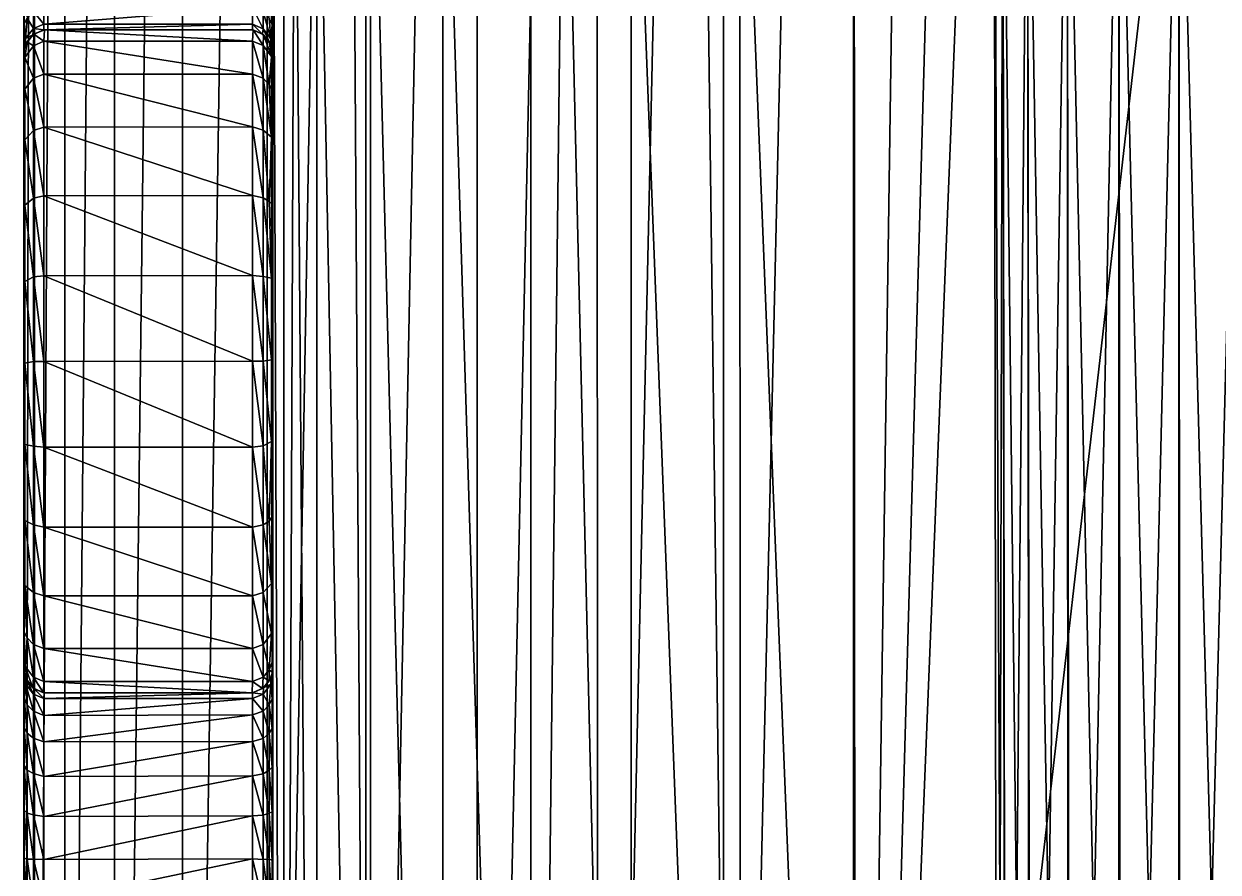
# Model space of a CAD drawing. Extents: x 1024.23 to 1033.17, y -779.2 to -772.4.
# Drawn here: x 1024.23 to 1025.67, y -777.216 to -776.193 of the extents above; entities that cross this region are included whole.
import ezdxf

# ---------------------------------------------------------------- set-up
doc = ezdxf.new("R2010")
doc.units = 0

msp = doc.modelspace()

# ---------------------------------------------------------------- linework, layer by layer
for points in [[(1024.230103, -772.426575, 4.697234), (1024.230225, -779.173706, 4.698712), (1024.242554, -772.424988, 4.855422)], [(1024.230103, -776.97345, 3.745025), (1024.230591, -777.005798, 3.810566), (1024.230103, -772.426575, 4.697234)], [(1024.230103, -772.426575, 4.697234), (1024.230591, -777.005798, 3.810566), (1024.230591, -777.041138, 3.857082)], [(1024.230103, -772.426575, 4.697234), (1024.230591, -777.041138, 3.857082), (1024.230591, -777.087341, 3.892862)], [(1024.230591, -777.087341, 3.892862), (1024.230591, -777.141235, 3.915469), (1024.230103, -772.426575, 4.697234)], [(1024.230103, -772.426575, 4.697234), (1024.230591, -777.141235, 3.915469), (1024.230469, -777.198914, 3.923844)], [(1024.230103, -772.426575, 4.697234), (1024.230469, -777.198914, 3.923844), (1024.230225, -779.173706, 4.698712)], [(1024.230103, -772.426575, 4.697234), (1024.230469, -776.056946, 3.916535), (1024.230103, -776.97345, 3.745025)], [(1024.242554, -772.424988, 4.855422), (1024.230225, -779.173706, 4.698712), (1024.24292, -779.175903, 4.856593)], [(1024.242554, -772.424988, 4.855422), (1024.24292, -779.175903, 4.856593), (1024.279175, -772.424438, 5.007745)], [(1024.279175, -772.424438, 5.007745), (1024.24292, -779.175903, 4.856593), (1024.279663, -779.176147, 5.009064)], [(1024.279175, -772.424438, 5.007745), (1024.279663, -779.176147, 5.009064), (1024.339111, -772.4245, 5.152732)], [(1024.339111, -772.4245, 5.152732), (1024.279663, -779.176147, 5.009064), (1024.3396, -779.175354, 5.15386)], [(1024.339111, -772.4245, 5.152732), (1024.3396, -779.175354, 5.15386), (1024.421021, -772.424988, 5.286726)], [(1024.421021, -772.424988, 5.286726), (1024.3396, -779.175354, 5.15386), (1024.421753, -779.175659, 5.287683)], [(1024.421021, -772.424988, 5.286726), (1024.421753, -779.175659, 5.287683), (1024.522827, -772.424133, 5.405822)], [(1024.522827, -772.424133, 5.405822), (1024.421753, -779.175659, 5.287683), (1024.523682, -779.176147, 5.406785)], [(1024.522827, -772.424133, 5.405822), (1024.523682, -779.176147, 5.406785), (1024.641846, -772.424683, 5.507812)], [(1024.641846, -772.424683, 5.507812), (1024.523682, -779.176147, 5.406785), (1024.642822, -779.175354, 5.508614)], [(1024.641846, -772.424683, 5.507812), (1024.642822, -779.175354, 5.508614), (1024.775635, -772.424988, 5.590033)], [(1024.775635, -772.424988, 5.590033), (1024.642822, -779.175354, 5.508614), (1024.776855, -779.175842, 5.590468)], [(1024.775635, -772.424988, 5.590033), (1024.776855, -779.175842, 5.590468), (1024.920532, -772.424133, 5.64992)], [(1024.920532, -772.424133, 5.64992), (1024.776855, -779.175842, 5.590468), (1024.921875, -779.175903, 5.650414)], [(1024.920532, -772.424133, 5.64992), (1024.921875, -779.175903, 5.650414), (1025.072876, -772.424683, 5.686723)], [(1025.072876, -772.424683, 5.686723), (1024.921875, -779.175903, 5.650414), (1025.074097, -779.175354, 5.687001)], [(1025.072876, -772.424683, 5.686723), (1025.074097, -779.175354, 5.687001), (1025.22937, -772.424072, 5.699047)], [(1025.22937, -772.424072, 5.699047), (1025.074097, -779.175354, 5.687001), (1025.232544, -779.174194, 5.699508)], [(1025.232544, -779.174194, 5.699508), (1025.330811, -772.432739, 5.698344), (1025.22937, -772.424072, 5.699047)], [(1025.421509, -772.473877, 5.698992), (1025.330811, -772.432739, 5.698344), (1025.232544, -779.174194, 5.699508)], [(1025.232544, -779.174194, 5.699508), (1025.500366, -772.534119, 5.699003), (1025.421509, -772.473877, 5.698992)], [(1025.232544, -779.174194, 5.699508), (1025.942261, -772.969421, 5.699256), (1025.500366, -772.534119, 5.699003)], [(1027.080566, -773.714661, 5.699546), (1025.942261, -772.969421, 5.699256), (1025.232544, -779.174194, 5.699508)], [(1025.232544, -779.174194, 5.699508), (1027.13623, -773.791382, 5.699544), (1027.080566, -773.714661, 5.699546)], [(1025.232544, -779.174194, 5.699508), (1027.212524, -773.820862, 5.699055), (1027.13623, -773.791382, 5.699544)], [(1032.170044, -779.170166, 5.699554), (1030.193237, -773.819092, 5.699111), (1025.232544, -779.174194, 5.699508)], [(1025.232544, -779.174194, 5.699508), (1030.193237, -773.819092, 5.699111), (1027.212524, -773.820862, 5.699055)], [(1024.529419, -777.14325, 3.916003), (1024.529419, -777.089172, 3.893895), (1024.530029, -775.750183, 4.699555)], [(1024.529419, -777.089172, 3.893895), (1024.529419, -777.042664, 3.85854), (1024.530029, -775.750183, 4.699555)], [(1024.530029, -775.750183, 4.699555), (1024.529419, -777.042664, 3.85854), (1024.529419, -777.006836, 3.812354)], [(1024.530029, -775.750183, 4.699555), (1024.529419, -777.006836, 3.812354), (1024.530029, -776.975342, 3.749626)], [(1024.530029, -775.750183, 4.699555), (1024.529541, -777.25946, 3.91587), (1024.529419, -777.201233, 3.923361)], [(1024.530029, -775.750183, 4.699555), (1024.529419, -777.201233, 3.923361), (1024.529419, -777.14325, 3.916003)], [(1024.529907, -779.174744, 4.701513), (1024.529541, -777.25946, 3.91587), (1024.530029, -775.750183, 4.699555)], [(1024.530029, -776.975342, 3.749626), (1024.529541, -776.059448, 3.91587), (1024.530029, -775.750183, 4.699555)], [(1024.529907, -779.174744, 4.701513), (1024.530029, -775.750183, 4.699555), (1024.543213, -779.175293, 4.836591)], [(1024.543213, -779.175293, 4.836591), (1024.530029, -775.750183, 4.699555), (1024.543457, -775.750183, 4.836118)], [(1024.543213, -779.175293, 4.836591), (1024.543457, -775.750183, 4.836118), (1024.556763, -775.750183, 4.879859)], [(1024.543213, -779.175293, 4.836591), (1024.556763, -775.750183, 4.879859), (1024.583008, -779.176147, 4.96813)], [(1024.583008, -779.176147, 4.96813), (1024.556763, -775.750183, 4.879859), (1024.583374, -775.750183, 4.967433)], [(1024.583008, -779.176147, 4.96813), (1024.583374, -775.750183, 4.967433), (1024.647949, -779.175659, 5.089164)], [(1024.647949, -779.175659, 5.089164), (1024.583374, -775.750183, 4.967433), (1024.626465, -775.750183, 5.048143)], [(1024.647949, -779.175659, 5.089164), (1024.626465, -775.750183, 5.048143), (1024.647949, -775.750183, 5.088454)], [(1024.647949, -779.175659, 5.089164), (1024.647949, -775.750183, 5.088454), (1024.735107, -779.175903, 5.195254)], [(1024.735107, -779.175903, 5.195254), (1024.647949, -775.750183, 5.088454), (1024.735107, -775.750183, 5.19453)], [(1024.735107, -779.175903, 5.195254), (1024.735107, -775.750183, 5.19453), (1024.841309, -779.175354, 5.282087)], [(1024.841309, -779.175354, 5.282087), (1024.735107, -775.750183, 5.19453), (1024.841064, -775.750183, 5.281583)], [(1024.841309, -779.175354, 5.282087), (1024.841064, -775.750183, 5.281583), (1024.88147, -775.750183, 5.303131)], [(1024.841309, -779.175354, 5.282087), (1024.88147, -775.750183, 5.303131), (1024.962402, -779.176147, 5.346945)], [(1024.962402, -779.176147, 5.346945), (1024.88147, -775.750183, 5.303131), (1024.962158, -775.750183, 5.34627)], [(1024.962402, -779.176147, 5.346945), (1024.962158, -775.750183, 5.34627), (1025.093872, -779.175659, 5.386621)], [(1025.093872, -779.175659, 5.386621), (1024.962158, -775.750183, 5.34627), (1025.049683, -775.750183, 5.372836)], [(1025.093872, -779.175659, 5.386621), (1025.049683, -775.750183, 5.372836), (1025.093384, -775.750183, 5.386104)], [(1025.093872, -779.175659, 5.386621), (1025.093384, -775.750183, 5.386104), (1025.230103, -779.17572, 5.399903)], [(1025.230103, -779.17572, 5.399903), (1025.093384, -775.750183, 5.386104), (1025.230103, -775.750183, 5.399554)], [(1032.170044, -779.176392, 5.40015), (1025.230103, -779.17572, 5.399903), (1032.170044, -775.750183, 5.399554)], [(1032.170044, -775.750183, 5.399554), (1025.230103, -779.17572, 5.399903), (1025.230103, -775.750183, 5.399554)], [(1025.413452, -778.698547, 4.174944), (1025.410278, -775.800171, 4.177203), (1025.400024, -775.800171, 4.099556)], [(1025.413452, -778.698547, 4.174944), (1025.400024, -775.800171, 4.099556), (1025.403687, -778.698547, 4.098204)], [(1025.403687, -778.698547, 4.098204), (1025.400024, -775.800171, 4.099556), (1025.410278, -775.800171, 4.021911)], [(1025.403687, -778.698547, 4.098204), (1025.410278, -775.800171, 4.021911), (1025.414185, -778.698547, 4.021556)], [(1025.442627, -778.698547, 4.246548), (1025.440186, -775.800171, 4.249556), (1025.410278, -775.800171, 4.177203)], [(1025.442627, -778.698547, 4.246548), (1025.410278, -775.800171, 4.177203), (1025.413452, -778.698547, 4.174944)], [(1025.414185, -778.698547, 4.021556), (1025.410278, -775.800171, 4.021911), (1025.440186, -775.800171, 3.949557)], [(1025.414185, -778.698547, 4.021556), (1025.440186, -775.800171, 3.949557), (1025.444092, -778.698547, 3.950223)], [(1025.489502, -778.698547, 4.308132), (1025.487915, -775.800171, 4.311688), (1025.440186, -775.800171, 4.249556)], [(1025.489502, -778.698547, 4.308132), (1025.440186, -775.800171, 4.249556), (1025.442627, -778.698547, 4.246548)], [(1025.444092, -778.698547, 3.950223), (1025.440186, -775.800171, 3.949557), (1025.487915, -775.800171, 3.887425)], [(1025.444092, -778.698547, 3.950223), (1025.487915, -775.800171, 3.887425), (1025.491455, -778.698547, 3.889067)], [(1025.550659, -778.698547, 4.355504), (1025.550049, -775.800171, 4.359364), (1025.487915, -775.800171, 4.311688)], [(1025.550659, -778.698547, 4.355504), (1025.487915, -775.800171, 4.311688), (1025.489502, -778.698547, 4.308132)], [(1025.491455, -778.698547, 3.889067), (1025.487915, -775.800171, 3.887425), (1025.550049, -775.800171, 3.839749)], [(1025.491455, -778.698547, 3.889067), (1025.550049, -775.800171, 3.839749), (1025.552979, -778.698547, 3.842257)], [(1025.62207, -778.698547, 4.385433), (1025.622437, -775.800171, 4.389334), (1025.550049, -775.800171, 4.359364)], [(1025.62207, -778.698547, 4.385433), (1025.550049, -775.800171, 4.359364), (1025.550659, -778.698547, 4.355504)], [(1025.552979, -778.698547, 3.842257), (1025.550049, -775.800171, 3.839749), (1025.622437, -775.800171, 3.809779)], [(1025.552979, -778.698547, 3.842257), (1025.622437, -775.800171, 3.809779), (1025.624634, -778.698547, 3.81298)], [(1025.700073, -778.650146, 4.399556), (1025.622437, -775.800171, 4.389334), (1025.62207, -778.698547, 4.385433)], [(1025.700073, -778.650146, 4.399556), (1025.700073, -775.800171, 4.399556), (1025.622437, -775.800171, 4.389334)], [(1025.624634, -778.698547, 3.81298), (1025.622437, -775.800171, 3.809779), (1025.700073, -775.800171, 3.799557)], [(1025.624634, -778.698547, 3.81298), (1025.700073, -775.800171, 3.799557), (1025.700073, -778.650146, 3.799557)], [(1024.230103, -776.97345, 3.745025), (1024.230469, -776.056946, 3.916535), (1024.230591, -776.111145, 3.893895)], [(1024.530029, -776.975342, 3.749626), (1024.529419, -776.112976, 3.892862), (1024.529541, -776.059448, 3.91587)], [(1024.230103, -776.97345, 3.745025), (1024.230591, -776.111145, 3.893895), (1024.230591, -776.157654, 3.85854)], [(1024.529419, -776.15918, 3.857082), (1024.529419, -776.112976, 3.892862), (1024.530029, -776.975342, 3.749626)], [(1024.230591, -776.157654, 3.85854), (1024.230591, -776.193481, 3.812354), (1024.230103, -776.97345, 3.745025)], [(1024.230591, -776.193481, 3.812354), (1024.230591, -776.157654, 3.85854), (1024.234009, -776.186401, 3.807057)], [(1024.529419, -776.15918, 3.857082), (1024.529419, -776.194519, 3.810566), (1024.526001, -776.152222, 3.851585)], [(1024.526001, -776.152222, 3.851585), (1024.529419, -776.194519, 3.810566), (1024.526001, -776.186401, 3.807057)], [(1024.529419, -776.194519, 3.810566), (1024.529419, -776.15918, 3.857082), (1024.530029, -776.975342, 3.749626)], [(1024.254272, -776.193909, 3.751015), (1024.241577, -776.178528, 3.802722), (1024.254272, -776.174011, 3.799402)], [(1024.254272, -776.174011, 3.799402), (1024.505859, -776.173523, 3.800154), (1024.254272, -776.193909, 3.751015)], [(1024.254272, -776.193909, 3.751015), (1024.505859, -776.173523, 3.800154), (1024.505737, -776.193665, 3.751856)], [(1024.505859, -776.173523, 3.800154), (1024.518433, -776.199219, 3.752708), (1024.505737, -776.193665, 3.751856)], [(1024.518433, -776.178711, 3.802413), (1024.518433, -776.199219, 3.752708), (1024.505859, -776.173523, 3.800154)], [(1024.232056, -776.210938, 3.757059), (1024.230591, -776.193481, 3.812354), (1024.234009, -776.186401, 3.807057)], [(1024.232056, -776.210938, 3.757059), (1024.234009, -776.186401, 3.807057), (1024.241577, -776.199097, 3.75305)], [(1024.241577, -776.199097, 3.75305), (1024.234009, -776.186401, 3.807057), (1024.241577, -776.178528, 3.802722)], [(1024.241577, -776.199097, 3.75305), (1024.241577, -776.178528, 3.802722), (1024.254272, -776.193909, 3.751015)], [(1024.526001, -776.186401, 3.807057), (1024.527954, -776.211426, 3.755152), (1024.518433, -776.178711, 3.802413)], [(1024.518433, -776.178711, 3.802413), (1024.527954, -776.211426, 3.755152), (1024.518433, -776.199219, 3.752708)], [(1024.529419, -776.194519, 3.810566), (1024.527954, -776.211426, 3.755152), (1024.526001, -776.186401, 3.807057)], [(1024.230103, -776.97345, 3.745025), (1024.230591, -776.193481, 3.812354), (1024.230103, -776.225891, 3.745843)], [(1024.230103, -776.225891, 3.745843), (1024.230591, -776.193481, 3.812354), (1024.232056, -776.210938, 3.757059)], [(1024.241089, -776.206604, 3.699559), (1024.232056, -776.210938, 3.757059), (1024.241577, -776.199097, 3.75305)], [(1024.241089, -776.206604, 3.699559), (1024.241577, -776.199097, 3.75305), (1024.25415, -776.200623, 3.69898)], [(1024.242188, -776.20575, 1.939562), (1024.241089, -776.206604, 3.699559), (1024.25415, -776.200623, 3.69898)], [(1024.25415, -776.200623, 3.69898), (1024.241577, -776.199097, 3.75305), (1024.254272, -776.193909, 3.751015)], [(1024.242188, -776.20575, 1.939562), (1024.25415, -776.200623, 3.69898), (1024.254761, -776.2005, 1.93956)], [(1024.254761, -776.2005, 1.93956), (1024.254272, -776.214294, 1.83599), (1024.242188, -776.20575, 1.939562)], [(1024.254272, -776.193909, 3.751015), (1024.505737, -776.193665, 3.751856), (1024.25415, -776.200623, 3.69898)], [(1024.25415, -776.200623, 3.69898), (1024.505737, -776.193665, 3.751856), (1024.505737, -776.200562, 3.700145)], [(1024.25415, -776.200623, 3.69898), (1024.505737, -776.200562, 3.700145), (1024.254761, -776.2005, 1.93956)], [(1024.505859, -776.214172, 1.836304), (1024.254272, -776.214294, 1.83599), (1024.254761, -776.2005, 1.93956)], [(1024.254761, -776.2005, 1.93956), (1024.505737, -776.200562, 3.700145), (1024.506348, -776.200684, 1.93956)], [(1024.505859, -776.214172, 1.836304), (1024.254761, -776.2005, 1.93956), (1024.506348, -776.200684, 1.93956)], [(1024.518433, -776.199219, 3.752708), (1024.517822, -776.20575, 3.699558), (1024.505737, -776.193665, 3.751856)], [(1024.505737, -776.193665, 3.751856), (1024.517822, -776.20575, 3.699558), (1024.505737, -776.200562, 3.700145)], [(1024.506348, -776.200684, 1.93956), (1024.505737, -776.200562, 3.700145), (1024.517822, -776.20575, 3.699558)], [(1024.505859, -776.214172, 1.836304), (1024.506348, -776.200684, 1.93956), (1024.518433, -776.219543, 1.837764)], [(1024.506348, -776.200684, 1.93956), (1024.517822, -776.20575, 3.699558), (1024.518921, -776.206604, 1.939561)], [(1024.518433, -776.219543, 1.837764), (1024.506348, -776.200684, 1.93956), (1024.518921, -776.206604, 1.939561)], [(1024.518433, -776.199219, 3.752708), (1024.527588, -776.217957, 3.699566), (1024.517822, -776.20575, 3.699558)], [(1024.527954, -776.211426, 3.755152), (1024.527588, -776.217957, 3.699566), (1024.518433, -776.199219, 3.752708)], [(1024.529419, -776.194519, 3.810566), (1024.530029, -776.227417, 3.741761), (1024.527954, -776.211426, 3.755152)], [(1024.530029, -776.975342, 3.749626), (1024.530029, -776.227417, 3.741761), (1024.529419, -776.194519, 3.810566)], [(1024.231812, -776.219238, 3.699571), (1024.230103, -776.225891, 3.745843), (1024.232056, -776.210938, 3.757059)], [(1024.230591, -776.223877, 1.939565), (1024.231812, -776.219238, 3.699571), (1024.234009, -776.215149, 1.93956)], [(1024.234009, -776.215149, 1.93956), (1024.231201, -776.233765, 1.839331), (1024.230591, -776.223877, 1.939565)], [(1024.234009, -776.215149, 1.93956), (1024.241577, -776.219666, 1.83742), (1024.231201, -776.233765, 1.839331)], [(1024.231812, -776.219238, 3.699571), (1024.232056, -776.210938, 3.757059), (1024.241089, -776.206604, 3.699559)], [(1024.234009, -776.215149, 1.93956), (1024.231812, -776.219238, 3.699571), (1024.241089, -776.206604, 3.699559)], [(1024.234009, -776.215149, 1.93956), (1024.241089, -776.206604, 3.699559), (1024.242188, -776.20575, 1.939562)], [(1024.242188, -776.20575, 1.939562), (1024.241577, -776.219666, 1.83742), (1024.234009, -776.215149, 1.93956)], [(1024.242188, -776.20575, 1.939562), (1024.254272, -776.214294, 1.83599), (1024.241577, -776.219666, 1.83742)], [(1024.254272, -776.214294, 1.83599), (1024.254272, -776.254211, 1.73964), (1024.241577, -776.219666, 1.83742)], [(1024.505859, -776.254028, 1.739922), (1024.254272, -776.214294, 1.83599), (1024.505859, -776.214172, 1.836304)], [(1024.505859, -776.254028, 1.739922), (1024.254272, -776.254211, 1.73964), (1024.254272, -776.214294, 1.83599)], [(1024.505859, -776.254028, 1.739922), (1024.505859, -776.214172, 1.836304), (1024.518433, -776.25885, 1.742727)], [(1024.518433, -776.25885, 1.742727), (1024.505859, -776.214172, 1.836304), (1024.518433, -776.219543, 1.837764)], [(1024.518921, -776.206604, 1.939561), (1024.517822, -776.20575, 3.699558), (1024.527588, -776.217957, 3.699566)], [(1024.518433, -776.219543, 1.837764), (1024.518921, -776.206604, 1.939561), (1024.528809, -776.232727, 1.843152)], [(1024.518921, -776.206604, 1.939561), (1024.527588, -776.217957, 3.699566), (1024.526001, -776.215149, 1.93956)], [(1024.528809, -776.232727, 1.843152), (1024.518921, -776.206604, 1.939561), (1024.526001, -776.215149, 1.93956)], [(1024.526001, -776.215149, 1.93956), (1024.527588, -776.217957, 3.699566), (1024.529541, -776.224548, 1.939569)], [(1024.528809, -776.232727, 1.843152), (1024.526001, -776.215149, 1.93956), (1024.529541, -776.224548, 1.939569)], [(1024.527954, -776.211426, 3.755152), (1024.530029, -776.227417, 3.741761), (1024.527588, -776.217957, 3.699566)], [(1024.529541, -776.224548, 1.939569), (1024.527588, -776.217957, 3.699566), (1024.530029, -776.227417, 3.741761)], [(1024.230591, -776.223877, 1.939565), (1024.230103, -776.225891, 3.745843), (1024.231812, -776.219238, 3.699571)], [(1024.230103, -776.973999, 1.939579), (1024.230103, -776.225891, 3.745843), (1024.230591, -776.223877, 1.939565)], [(1024.230103, -776.973999, 1.939579), (1024.230591, -776.223877, 1.939565), (1024.231201, -776.233765, 1.839331)], [(1024.230103, -776.97345, 3.745025), (1024.230103, -776.225891, 3.745843), (1024.230103, -776.973999, 1.939579)], [(1024.241577, -776.219666, 1.83742), (1024.241577, -776.259033, 1.742417), (1024.231201, -776.233765, 1.839331)], [(1024.241577, -776.219666, 1.83742), (1024.254272, -776.254211, 1.73964), (1024.241577, -776.259033, 1.742417)], [(1024.518433, -776.25885, 1.742727), (1024.518433, -776.219543, 1.837764), (1024.526001, -776.266724, 1.747061)], [(1024.526001, -776.266724, 1.747061), (1024.518433, -776.219543, 1.837764), (1024.528809, -776.232727, 1.843152)], [(1024.526001, -776.266724, 1.747061), (1024.528809, -776.232727, 1.843152), (1024.529419, -776.273865, 1.752357)], [(1024.529785, -776.97522, 1.939571), (1024.528809, -776.232727, 1.843152), (1024.529541, -776.224548, 1.939569)], [(1024.529419, -776.273865, 1.752357), (1024.528809, -776.232727, 1.843152), (1024.529785, -776.97522, 1.939571)], [(1024.529785, -776.97522, 1.939571), (1024.529541, -776.224548, 1.939569), (1024.530029, -776.975342, 3.749626)], [(1024.530029, -776.975342, 3.749626), (1024.529541, -776.224548, 1.939569), (1024.530029, -776.227417, 3.741761)], [(1024.231201, -776.233765, 1.839331), (1024.231201, -776.272156, 1.74791), (1024.230103, -776.973999, 1.939579)], [(1024.231201, -776.233765, 1.839331), (1024.241577, -776.259033, 1.742417), (1024.231201, -776.272156, 1.74791)], [(1024.241577, -776.259033, 1.742417), (1024.241577, -776.321716, 1.66085), (1024.231201, -776.272156, 1.74791)], [(1024.254272, -776.254211, 1.73964), (1024.254272, -776.317749, 1.656915), (1024.241577, -776.259033, 1.742417)], [(1024.241577, -776.259033, 1.742417), (1024.254272, -776.317749, 1.656915), (1024.241577, -776.321716, 1.66085)], [(1024.505859, -776.317566, 1.657144), (1024.254272, -776.254211, 1.73964), (1024.505859, -776.254028, 1.739922)], [(1024.505859, -776.317566, 1.657144), (1024.254272, -776.317749, 1.656915), (1024.254272, -776.254211, 1.73964)], [(1024.505859, -776.317566, 1.657144), (1024.505859, -776.254028, 1.739922), (1024.518433, -776.321472, 1.661101)], [(1024.518433, -776.321472, 1.661101), (1024.505859, -776.254028, 1.739922), (1024.518433, -776.25885, 1.742727)], [(1024.518433, -776.321472, 1.661101), (1024.518433, -776.25885, 1.742727), (1024.528809, -776.330139, 1.672345)], [(1024.528809, -776.330139, 1.672345), (1024.518433, -776.25885, 1.742727), (1024.526001, -776.266724, 1.747061)], [(1024.230103, -776.973999, 1.939579), (1024.231201, -776.272156, 1.74791), (1024.231201, -776.333008, 1.669549)], [(1024.231201, -776.272156, 1.74791), (1024.241577, -776.321716, 1.66085), (1024.231201, -776.333008, 1.669549)], [(1024.528809, -776.330139, 1.672345), (1024.526001, -776.266724, 1.747061), (1024.529419, -776.273865, 1.752357)], [(1024.529785, -776.97522, 1.939571), (1024.528809, -776.330139, 1.672345), (1024.529419, -776.273865, 1.752357)], [(1024.254272, -776.317749, 1.656915), (1024.254272, -776.400513, 1.593451), (1024.241577, -776.321716, 1.66085)], [(1024.505859, -776.400269, 1.593614), (1024.254272, -776.317749, 1.656915), (1024.505859, -776.317566, 1.657144)], [(1024.505859, -776.400269, 1.593614), (1024.254272, -776.400513, 1.593451), (1024.254272, -776.317749, 1.656915)], [(1024.505859, -776.400269, 1.593614), (1024.505859, -776.317566, 1.657144), (1024.518433, -776.403076, 1.598456)], [(1024.518433, -776.403076, 1.598456), (1024.505859, -776.317566, 1.657144), (1024.518433, -776.321472, 1.661101)], [(1024.230103, -776.973999, 1.939579), (1024.231201, -776.333008, 1.669549), (1024.231201, -776.411926, 1.609589)], [(1024.241577, -776.321716, 1.66085), (1024.241577, -776.403381, 1.598277), (1024.231201, -776.333008, 1.669549)], [(1024.231201, -776.333008, 1.669549), (1024.241577, -776.403381, 1.598277), (1024.231201, -776.411926, 1.609589)], [(1024.241577, -776.321716, 1.66085), (1024.254272, -776.400513, 1.593451), (1024.241577, -776.403381, 1.598277)], [(1024.518433, -776.403076, 1.598456), (1024.518433, -776.321472, 1.661101), (1024.526001, -776.407654, 1.606141)], [(1024.526001, -776.407654, 1.606141), (1024.518433, -776.321472, 1.661101), (1024.528809, -776.330139, 1.672345)], [(1024.526001, -776.407654, 1.606141), (1024.528809, -776.330139, 1.672345), (1024.529541, -776.411194, 1.614826)], [(1024.529785, -776.97522, 1.939571), (1024.529541, -776.411194, 1.614826), (1024.528809, -776.330139, 1.672345)], [(1024.241577, -776.403381, 1.598277), (1024.241577, -776.498352, 1.55896), (1024.231201, -776.411926, 1.609589)], [(1024.254272, -776.400513, 1.593451), (1024.254272, -776.496948, 1.553575), (1024.241577, -776.403381, 1.598277)], [(1024.241577, -776.403381, 1.598277), (1024.254272, -776.496948, 1.553575), (1024.241577, -776.498352, 1.55896)], [(1024.505859, -776.496582, 1.553659), (1024.254272, -776.400513, 1.593451), (1024.505859, -776.400269, 1.593614)], [(1024.505859, -776.496582, 1.553659), (1024.254272, -776.496948, 1.553575), (1024.254272, -776.400513, 1.593451)], [(1024.505859, -776.496582, 1.553659), (1024.505859, -776.400269, 1.593614), (1024.518433, -776.498047, 1.559053)], [(1024.518433, -776.498047, 1.559053), (1024.505859, -776.400269, 1.593614), (1024.518433, -776.403076, 1.598456)], [(1024.518433, -776.498047, 1.559053), (1024.518433, -776.403076, 1.598456), (1024.528809, -776.499939, 1.573139)], [(1024.528809, -776.499939, 1.573139), (1024.518433, -776.403076, 1.598456), (1024.526001, -776.407654, 1.606141)], [(1024.231201, -776.411926, 1.609589), (1024.231201, -776.503784, 1.572116), (1024.230103, -776.973999, 1.939579)], [(1024.231201, -776.411926, 1.609589), (1024.241577, -776.498352, 1.55896), (1024.231201, -776.503784, 1.572116)], [(1024.528809, -776.499939, 1.573139), (1024.526001, -776.407654, 1.606141), (1024.529541, -776.411194, 1.614826)], [(1024.529785, -776.961853, 1.841021), (1024.528809, -776.499939, 1.573139), (1024.529541, -776.411194, 1.614826)], [(1024.529785, -776.961853, 1.841021), (1024.529541, -776.411194, 1.614826), (1024.529785, -776.97522, 1.939571)], [(1024.231201, -776.503784, 1.572116), (1024.231201, -776.602173, 1.559683), (1024.230103, -776.973999, 1.939579)], [(1024.241577, -776.498352, 1.55896), (1024.241577, -776.600403, 1.545581), (1024.231201, -776.503784, 1.572116)], [(1024.231201, -776.503784, 1.572116), (1024.241577, -776.600403, 1.545581), (1024.231201, -776.602173, 1.559683)], [(1024.254272, -776.496948, 1.553575), (1024.254272, -776.600342, 1.540002), (1024.241577, -776.498352, 1.55896)], [(1024.241577, -776.498352, 1.55896), (1024.254272, -776.600342, 1.540002), (1024.241577, -776.600403, 1.545581)], [(1024.505859, -776.599976, 1.540002), (1024.254272, -776.496948, 1.553575), (1024.505859, -776.496582, 1.553659)], [(1024.505859, -776.599976, 1.540002), (1024.254272, -776.600342, 1.540002), (1024.254272, -776.496948, 1.553575)], [(1024.505859, -776.599976, 1.540002), (1024.505859, -776.496582, 1.553659), (1024.518433, -776.599976, 1.545581)], [(1024.518433, -776.599976, 1.545581), (1024.505859, -776.496582, 1.553659), (1024.518433, -776.498047, 1.559053)], [(1024.518433, -776.599976, 1.545581), (1024.518433, -776.498047, 1.559053), (1024.528809, -776.598206, 1.559683)], [(1024.528809, -776.598206, 1.559683), (1024.518433, -776.498047, 1.559053), (1024.528809, -776.499939, 1.573139)], [(1024.528809, -776.598206, 1.559683), (1024.528809, -776.499939, 1.573139), (1024.529785, -776.961853, 1.841021)], [(1024.230103, -776.973999, 1.939579), (1024.231201, -776.602173, 1.559683), (1024.231201, -776.700378, 1.573139)], [(1024.241577, -776.600403, 1.545581), (1024.241577, -776.702332, 1.559053), (1024.231201, -776.602173, 1.559683)], [(1024.231201, -776.602173, 1.559683), (1024.241577, -776.702332, 1.559053), (1024.231201, -776.700378, 1.573139)], [(1024.254272, -776.600342, 1.540002), (1024.254272, -776.703735, 1.553659), (1024.241577, -776.600403, 1.545581)], [(1024.241577, -776.600403, 1.545581), (1024.254272, -776.703735, 1.553659), (1024.241577, -776.702332, 1.559053)], [(1024.254272, -776.600342, 1.540002), (1024.505859, -776.599976, 1.540002), (1024.505859, -776.70343, 1.553575)], [(1024.254272, -776.600342, 1.540002), (1024.505859, -776.70343, 1.553575), (1024.254272, -776.703735, 1.553659)], [(1024.505859, -776.70343, 1.553575), (1024.505859, -776.599976, 1.540002), (1024.518433, -776.701965, 1.55896)], [(1024.518433, -776.701965, 1.55896), (1024.505859, -776.599976, 1.540002), (1024.518433, -776.599976, 1.545581)], [(1024.528809, -776.696533, 1.572116), (1024.518433, -776.599976, 1.545581), (1024.528809, -776.598206, 1.559683)], [(1024.518433, -776.701965, 1.55896), (1024.518433, -776.599976, 1.545581), (1024.528809, -776.696533, 1.572116)], [(1024.529785, -776.961853, 1.841021), (1024.528809, -776.696533, 1.572116), (1024.528809, -776.598206, 1.559683)], [(1024.230103, -776.973999, 1.939579), (1024.231201, -776.700378, 1.573139), (1024.231201, -776.791809, 1.611565)], [(1024.241577, -776.702332, 1.559053), (1024.241577, -776.797302, 1.598456), (1024.231201, -776.700378, 1.573139)], [(1024.231201, -776.700378, 1.573139), (1024.241577, -776.797302, 1.598456), (1024.231201, -776.791809, 1.611565)], [(1024.254272, -776.703735, 1.553659), (1024.254272, -776.80011, 1.593614), (1024.241577, -776.702332, 1.559053)], [(1024.241577, -776.702332, 1.559053), (1024.254272, -776.80011, 1.593614), (1024.241577, -776.797302, 1.598456)], [(1024.254272, -776.703735, 1.553659), (1024.505859, -776.70343, 1.553575), (1024.505859, -776.799805, 1.593451)], [(1024.254272, -776.703735, 1.553659), (1024.505859, -776.799805, 1.593451), (1024.254272, -776.80011, 1.593614)], [(1024.518433, -776.796997, 1.598277), (1024.505859, -776.70343, 1.553575), (1024.518433, -776.701965, 1.55896)], [(1024.505859, -776.799805, 1.593451), (1024.505859, -776.70343, 1.553575), (1024.518433, -776.796997, 1.598277)], [(1024.526001, -776.792664, 1.606141), (1024.518433, -776.701965, 1.55896), (1024.528809, -776.696533, 1.572116)], [(1024.518433, -776.796997, 1.598277), (1024.518433, -776.701965, 1.55896), (1024.526001, -776.792664, 1.606141)], [(1024.526001, -776.792664, 1.606141), (1024.528809, -776.696533, 1.572116), (1024.529541, -776.786926, 1.613542)], [(1024.529785, -776.961853, 1.841021), (1024.529541, -776.786926, 1.613542), (1024.528809, -776.696533, 1.572116)], [(1024.231201, -776.791809, 1.611565), (1024.231201, -776.870178, 1.672345), (1024.230103, -776.973999, 1.939579)], [(1024.241577, -776.797302, 1.598456), (1024.241577, -776.878845, 1.661101), (1024.231201, -776.791809, 1.611565)], [(1024.231201, -776.791809, 1.611565), (1024.241577, -776.878845, 1.661101), (1024.231201, -776.870178, 1.672345)], [(1024.528564, -776.868042, 1.669346), (1024.518433, -776.796997, 1.598277), (1024.526001, -776.792664, 1.606141)], [(1024.528564, -776.868042, 1.669346), (1024.526001, -776.792664, 1.606141), (1024.529541, -776.786926, 1.613542)], [(1024.528809, -776.928162, 1.74791), (1024.528564, -776.868042, 1.669346), (1024.529541, -776.786926, 1.613542)], [(1024.528809, -776.928162, 1.74791), (1024.529541, -776.786926, 1.613542), (1024.529785, -776.961853, 1.841021)], [(1024.254272, -776.80011, 1.593614), (1024.254272, -776.882812, 1.657144), (1024.241577, -776.797302, 1.598456)], [(1024.241577, -776.797302, 1.598456), (1024.254272, -776.882812, 1.657144), (1024.241577, -776.878845, 1.661101)], [(1024.254272, -776.80011, 1.593614), (1024.505859, -776.799805, 1.593451), (1024.505859, -776.882568, 1.656915)], [(1024.254272, -776.80011, 1.593614), (1024.505859, -776.882568, 1.656915), (1024.254272, -776.882812, 1.657144)], [(1024.518433, -776.878601, 1.66085), (1024.505859, -776.799805, 1.593451), (1024.518433, -776.796997, 1.598277)], [(1024.505859, -776.882568, 1.656915), (1024.505859, -776.799805, 1.593451), (1024.518433, -776.878601, 1.66085)], [(1024.518433, -776.878601, 1.66085), (1024.518433, -776.796997, 1.598277), (1024.528564, -776.868042, 1.669346)], [(1024.230103, -776.973999, 1.939579), (1024.231201, -776.870178, 1.672345), (1024.230591, -776.926514, 1.752357)], [(1024.231201, -776.870178, 1.672345), (1024.234009, -776.933533, 1.747061), (1024.230591, -776.926514, 1.752357)], [(1024.241577, -776.878845, 1.661101), (1024.241577, -776.941467, 1.742727), (1024.231201, -776.870178, 1.672345)], [(1024.231201, -776.870178, 1.672345), (1024.241577, -776.941467, 1.742727), (1024.234009, -776.933533, 1.747061)], [(1024.254272, -776.882812, 1.657144), (1024.254272, -776.946289, 1.739922), (1024.241577, -776.878845, 1.661101)], [(1024.241577, -776.878845, 1.661101), (1024.254272, -776.946289, 1.739922), (1024.241577, -776.941467, 1.742727)], [(1024.518433, -776.941223, 1.742417), (1024.505859, -776.882568, 1.656915), (1024.518433, -776.878601, 1.66085)], [(1024.528809, -776.928162, 1.74791), (1024.518433, -776.878601, 1.66085), (1024.528564, -776.868042, 1.669346)], [(1024.518433, -776.941223, 1.742417), (1024.518433, -776.878601, 1.66085), (1024.528809, -776.928162, 1.74791)], [(1024.254272, -776.882812, 1.657144), (1024.505859, -776.882568, 1.656915), (1024.505859, -776.946106, 1.73964)], [(1024.254272, -776.882812, 1.657144), (1024.505859, -776.946106, 1.73964), (1024.254272, -776.946289, 1.739922)], [(1024.505859, -776.946106, 1.73964), (1024.505859, -776.882568, 1.656915), (1024.518433, -776.941223, 1.742417)], [(1024.230103, -776.973999, 1.939579), (1024.230591, -776.926514, 1.752357), (1024.231567, -776.968079, 1.842679)], [(1024.234009, -776.933533, 1.747061), (1024.231567, -776.968079, 1.842679), (1024.230591, -776.926514, 1.752357)], [(1024.234009, -776.933533, 1.747061), (1024.241577, -776.980774, 1.837764), (1024.231567, -776.968079, 1.842679)], [(1024.241577, -776.941467, 1.742727), (1024.241577, -776.980774, 1.837764), (1024.234009, -776.933533, 1.747061)], [(1024.526001, -776.972046, 1.839915), (1024.518433, -776.941223, 1.742417), (1024.528809, -776.928162, 1.74791)], [(1024.526001, -776.972046, 1.839915), (1024.528809, -776.928162, 1.74791), (1024.529785, -776.961853, 1.841021)], [(1024.254272, -776.946289, 1.739922), (1024.254272, -776.986145, 1.836304), (1024.241577, -776.941467, 1.742727)], [(1024.241577, -776.941467, 1.742727), (1024.254272, -776.986145, 1.836304), (1024.241577, -776.980774, 1.837764)], [(1024.254272, -776.946289, 1.739922), (1024.505859, -776.946106, 1.73964), (1024.505859, -776.986084, 1.83599)], [(1024.254272, -776.946289, 1.739922), (1024.505859, -776.986084, 1.83599), (1024.254272, -776.986145, 1.836304)], [(1024.518433, -776.980713, 1.83742), (1024.505859, -776.946106, 1.73964), (1024.518433, -776.941223, 1.742417)], [(1024.505859, -776.986084, 1.83599), (1024.505859, -776.946106, 1.73964), (1024.518433, -776.980713, 1.83742)], [(1024.518433, -776.980713, 1.83742), (1024.518433, -776.941223, 1.742417), (1024.526001, -776.972046, 1.839915)], [(1024.529785, -776.97522, 1.939571), (1024.526001, -776.972046, 1.839915), (1024.529785, -776.961853, 1.841021)], [(1024.231567, -776.968079, 1.842679), (1024.234009, -776.985168, 1.93956), (1024.230103, -776.973999, 1.939579)], [(1024.230591, -777.005798, 3.810566), (1024.230103, -776.97345, 3.745025), (1024.232056, -776.988892, 3.755152)], [(1024.232056, -776.988892, 3.755152), (1024.230103, -776.97345, 3.745025), (1024.2323, -776.982361, 3.699566)], [(1024.230103, -776.973999, 1.939579), (1024.2323, -776.982361, 3.699566), (1024.230103, -776.97345, 3.745025)], [(1024.234009, -776.985168, 1.93956), (1024.2323, -776.982361, 3.699566), (1024.230103, -776.973999, 1.939579)], [(1024.241577, -776.980774, 1.837764), (1024.241089, -776.993713, 1.939561), (1024.231567, -776.968079, 1.842679)], [(1024.231567, -776.968079, 1.842679), (1024.241089, -776.993713, 1.939561), (1024.234009, -776.985168, 1.93956)], [(1024.241577, -776.980774, 1.837764), (1024.253784, -776.999634, 1.93956), (1024.241089, -776.993713, 1.939561)], [(1024.254272, -776.986145, 1.836304), (1024.253784, -776.999634, 1.93956), (1024.241577, -776.980774, 1.837764)], [(1024.517822, -776.994568, 1.939562), (1024.505859, -776.986084, 1.83599), (1024.518433, -776.980713, 1.83742)], [(1024.517822, -776.994568, 1.939562), (1024.518433, -776.980713, 1.83742), (1024.526001, -776.985168, 1.93956)], [(1024.526001, -776.985168, 1.93956), (1024.518433, -776.980713, 1.83742), (1024.526001, -776.972046, 1.839915)], [(1024.528198, -776.981079, 3.699571), (1024.527954, -776.98938, 3.757059), (1024.518921, -776.993713, 3.699559)], [(1024.526001, -776.985168, 1.93956), (1024.528198, -776.981079, 3.699571), (1024.518921, -776.993713, 3.699559)], [(1024.526001, -776.985168, 1.93956), (1024.526001, -776.972046, 1.839915), (1024.529785, -776.97522, 1.939571)], [(1024.529785, -776.97522, 1.939571), (1024.528198, -776.981079, 3.699571), (1024.526001, -776.985168, 1.93956)], [(1024.528198, -776.981079, 3.699571), (1024.530029, -776.975342, 3.749626), (1024.527954, -776.98938, 3.757059)], [(1024.530029, -776.975342, 3.749626), (1024.529419, -777.006836, 3.812354), (1024.527954, -776.98938, 3.757059)], [(1024.529785, -776.97522, 1.939571), (1024.530029, -776.975342, 3.749626), (1024.528198, -776.981079, 3.699571)], [(1024.230591, -777.005798, 3.810566), (1024.232056, -776.988892, 3.755152), (1024.234009, -777.013977, 3.807057)], [(1024.232056, -776.988892, 3.755152), (1024.2323, -776.982361, 3.699566), (1024.241577, -777.001099, 3.752708)], [(1024.234009, -777.013977, 3.807057), (1024.232056, -776.988892, 3.755152), (1024.241577, -777.021667, 3.802413)], [(1024.241577, -777.021667, 3.802413), (1024.232056, -776.988892, 3.755152), (1024.241577, -777.001099, 3.752708)], [(1024.241577, -777.001099, 3.752708), (1024.2323, -776.982361, 3.699566), (1024.242188, -776.994568, 3.699558)], [(1024.241089, -776.993713, 1.939561), (1024.242188, -776.994568, 3.699558), (1024.2323, -776.982361, 3.699566)], [(1024.241089, -776.993713, 1.939561), (1024.2323, -776.982361, 3.699566), (1024.234009, -776.985168, 1.93956)], [(1024.253784, -776.999634, 1.93956), (1024.242188, -776.994568, 3.699558), (1024.241089, -776.993713, 1.939561)], [(1024.241577, -777.001099, 3.752708), (1024.242188, -776.994568, 3.699558), (1024.254272, -777.006653, 3.751856)], [(1024.254272, -777.006653, 3.751856), (1024.242188, -776.994568, 3.699558), (1024.254395, -776.999756, 3.700145)], [(1024.253784, -776.999634, 1.93956), (1024.254395, -776.999756, 3.700145), (1024.242188, -776.994568, 3.699558)], [(1024.254272, -776.986145, 1.836304), (1024.505249, -776.999817, 1.93956), (1024.253784, -776.999634, 1.93956)], [(1024.254272, -776.986145, 1.836304), (1024.505859, -776.986084, 1.83599), (1024.505249, -776.999817, 1.93956)], [(1024.505249, -776.999817, 1.93956), (1024.505859, -776.986084, 1.83599), (1024.517822, -776.994568, 1.939562)], [(1024.517822, -776.994568, 1.939562), (1024.505859, -776.999695, 3.69898), (1024.505249, -776.999817, 1.93956)], [(1024.518921, -776.993713, 3.699559), (1024.518433, -777.001221, 3.75305), (1024.505859, -776.999695, 3.69898)], [(1024.517822, -776.994568, 1.939562), (1024.518921, -776.993713, 3.699559), (1024.505859, -776.999695, 3.69898)], [(1024.526001, -776.985168, 1.93956), (1024.518921, -776.993713, 3.699559), (1024.517822, -776.994568, 1.939562)], [(1024.518921, -776.993713, 3.699559), (1024.527954, -776.98938, 3.757059), (1024.518433, -777.001221, 3.75305)], [(1024.527954, -776.98938, 3.757059), (1024.526001, -777.013977, 3.807057), (1024.518433, -777.001221, 3.75305)], [(1024.527954, -776.98938, 3.757059), (1024.529419, -777.006836, 3.812354), (1024.526001, -777.013977, 3.807057)], [(1024.230591, -777.041138, 3.857082), (1024.230591, -777.005798, 3.810566), (1024.234009, -777.048157, 3.851585)], [(1024.234009, -777.048157, 3.851585), (1024.230591, -777.005798, 3.810566), (1024.234009, -777.013977, 3.807057)], [(1024.241577, -777.021667, 3.802413), (1024.241577, -777.001099, 3.752708), (1024.254272, -777.026794, 3.800154)], [(1024.254272, -777.026794, 3.800154), (1024.241577, -777.001099, 3.752708), (1024.254272, -777.006653, 3.751856)], [(1024.253784, -776.999634, 1.93956), (1024.505249, -776.999817, 1.93956), (1024.254395, -776.999756, 3.700145)], [(1024.505737, -777.006409, 3.751015), (1024.254272, -777.006653, 3.751856), (1024.505859, -776.999695, 3.69898)], [(1024.505859, -776.999695, 3.69898), (1024.254272, -777.006653, 3.751856), (1024.254395, -776.999756, 3.700145)], [(1024.505859, -777.026306, 3.799402), (1024.254272, -777.026794, 3.800154), (1024.505737, -777.006409, 3.751015)], [(1024.505737, -777.006409, 3.751015), (1024.254272, -777.026794, 3.800154), (1024.254272, -777.006653, 3.751856)], [(1024.254395, -776.999756, 3.700145), (1024.505249, -776.999817, 1.93956), (1024.505859, -776.999695, 3.69898)], [(1024.505859, -776.999695, 3.69898), (1024.518433, -777.001221, 3.75305), (1024.505737, -777.006409, 3.751015)], [(1024.518433, -777.001221, 3.75305), (1024.518433, -777.02179, 3.802722), (1024.505737, -777.006409, 3.751015)], [(1024.505737, -777.006409, 3.751015), (1024.518433, -777.02179, 3.802722), (1024.505859, -777.026306, 3.799402)], [(1024.518433, -777.001221, 3.75305), (1024.526001, -777.013977, 3.807057), (1024.518433, -777.02179, 3.802722)], [(1024.529419, -777.006836, 3.812354), (1024.529419, -777.042664, 3.85854), (1024.526001, -777.013977, 3.807057)], [(1024.234009, -777.048157, 3.851585), (1024.234009, -777.013977, 3.807057), (1024.241577, -777.054382, 3.845109)], [(1024.241577, -777.054382, 3.845109), (1024.234009, -777.013977, 3.807057), (1024.241577, -777.021667, 3.802413)], [(1024.241577, -777.054382, 3.845109), (1024.241577, -777.021667, 3.802413), (1024.254272, -777.058777, 3.841599)], [(1024.254272, -777.058777, 3.841599), (1024.241577, -777.021667, 3.802413), (1024.254272, -777.026794, 3.800154)], [(1024.518433, -777.02179, 3.802722), (1024.518433, -777.054626, 3.845359), (1024.505859, -777.026306, 3.799402)], [(1024.526001, -777.013977, 3.807057), (1024.526001, -777.048157, 3.851585), (1024.518433, -777.02179, 3.802722)], [(1024.518433, -777.02179, 3.802722), (1024.526001, -777.048157, 3.851585), (1024.518433, -777.054626, 3.845359)], [(1024.526001, -777.013977, 3.807057), (1024.529419, -777.042664, 3.85854), (1024.526001, -777.048157, 3.851585)], [(1024.505737, -777.058167, 3.840983), (1024.254272, -777.058777, 3.841599), (1024.505859, -777.026306, 3.799402)], [(1024.505859, -777.026306, 3.799402), (1024.254272, -777.058777, 3.841599), (1024.254272, -777.026794, 3.800154)], [(1024.505859, -777.026306, 3.799402), (1024.518433, -777.054626, 3.845359), (1024.505737, -777.058167, 3.840983)], [(1024.230591, -777.087341, 3.892862), (1024.230591, -777.041138, 3.857082), (1024.234009, -777.092712, 3.885752)], [(1024.234009, -777.092712, 3.885752), (1024.230591, -777.041138, 3.857082), (1024.234009, -777.048157, 3.851585)], [(1024.234009, -777.092712, 3.885752), (1024.234009, -777.048157, 3.851585), (1024.241577, -777.097046, 3.877887)], [(1024.241577, -777.097046, 3.877887), (1024.234009, -777.048157, 3.851585), (1024.241577, -777.054382, 3.845109)], [(1024.526001, -777.048157, 3.851585), (1024.526001, -777.092712, 3.885752), (1024.518433, -777.054626, 3.845359)], [(1024.529419, -777.042664, 3.85854), (1024.529419, -777.089172, 3.893895), (1024.526001, -777.048157, 3.851585)], [(1024.526001, -777.048157, 3.851585), (1024.529419, -777.089172, 3.893895), (1024.526001, -777.092712, 3.885752)], [(1024.241577, -777.097046, 3.877887), (1024.241577, -777.054382, 3.845109), (1024.254272, -777.100342, 3.873363)], [(1024.254272, -777.100342, 3.873363), (1024.241577, -777.054382, 3.845109), (1024.254272, -777.058777, 3.841599)], [(1024.505859, -777.099548, 3.872928), (1024.254272, -777.100342, 3.873363), (1024.505737, -777.058167, 3.840983)], [(1024.505737, -777.058167, 3.840983), (1024.254272, -777.100342, 3.873363), (1024.254272, -777.058777, 3.841599)], [(1024.518433, -777.054626, 3.845359), (1024.518433, -777.097351, 3.878066), (1024.505737, -777.058167, 3.840983)], [(1024.505737, -777.058167, 3.840983), (1024.518433, -777.097351, 3.878066), (1024.505859, -777.099548, 3.872928)], [(1024.518433, -777.054626, 3.845359), (1024.526001, -777.092712, 3.885752), (1024.518433, -777.097351, 3.878066)], [(1024.230591, -777.141235, 3.915469), (1024.230591, -777.087341, 3.892862), (1024.234009, -777.144531, 3.907231)], [(1024.234009, -777.144531, 3.907231), (1024.230591, -777.087341, 3.892862), (1024.234009, -777.092712, 3.885752)], [(1024.234009, -777.144531, 3.907231), (1024.234009, -777.092712, 3.885752), (1024.241577, -777.146667, 3.898512)], [(1024.241577, -777.146667, 3.898512), (1024.234009, -777.092712, 3.885752), (1024.241577, -777.097046, 3.877887)], [(1024.526001, -777.092712, 3.885752), (1024.526001, -777.144531, 3.907231), (1024.518433, -777.097351, 3.878066)], [(1024.529419, -777.089172, 3.893895), (1024.529419, -777.14325, 3.916003), (1024.526001, -777.092712, 3.885752)], [(1024.526001, -777.092712, 3.885752), (1024.529419, -777.14325, 3.916003), (1024.526001, -777.144531, 3.907231)], [(1024.241577, -777.146667, 3.898512), (1024.241577, -777.097046, 3.877887), (1024.254272, -777.148682, 3.893283)], [(1024.254272, -777.148682, 3.893283), (1024.241577, -777.097046, 3.877887), (1024.254272, -777.100342, 3.873363)], [(1024.505737, -777.147888, 3.893057), (1024.254272, -777.148682, 3.893283), (1024.505859, -777.099548, 3.872928)], [(1024.505859, -777.099548, 3.872928), (1024.254272, -777.148682, 3.893283), (1024.254272, -777.100342, 3.873363)], [(1024.505859, -777.099548, 3.872928), (1024.518433, -777.147034, 3.898604), (1024.505737, -777.147888, 3.893057)], [(1024.518433, -777.097351, 3.878066), (1024.518433, -777.147034, 3.898604), (1024.505859, -777.099548, 3.872928)], [(1024.518433, -777.097351, 3.878066), (1024.526001, -777.144531, 3.907231), (1024.518433, -777.147034, 3.898604)], [(1024.230469, -777.198914, 3.923844), (1024.230591, -777.141235, 3.915469), (1024.234009, -777.200134, 3.914557)], [(1024.234009, -777.200134, 3.914557), (1024.230591, -777.141235, 3.915469), (1024.234009, -777.144531, 3.907231)], [(1024.234009, -777.200134, 3.914557), (1024.234009, -777.144531, 3.907231), (1024.241577, -777.199951, 3.905577)], [(1024.241577, -777.199951, 3.905577), (1024.234009, -777.144531, 3.907231), (1024.241577, -777.146667, 3.898512)], [(1024.241577, -777.199951, 3.905577), (1024.241577, -777.146667, 3.898512), (1024.254272, -777.200562, 3.9)], [(1024.254272, -777.200562, 3.9), (1024.241577, -777.146667, 3.898512), (1024.254272, -777.148682, 3.893283)], [(1024.505859, -777.199707, 3.9), (1024.254272, -777.200562, 3.9), (1024.505737, -777.147888, 3.893057)], [(1024.505737, -777.147888, 3.893057), (1024.254272, -777.200562, 3.9), (1024.254272, -777.148682, 3.893283)], [(1024.518433, -777.147034, 3.898604), (1024.518433, -777.200317, 3.905577), (1024.505737, -777.147888, 3.893057)], [(1024.505737, -777.147888, 3.893057), (1024.518433, -777.200317, 3.905577), (1024.505859, -777.199707, 3.9)], [(1024.526001, -777.144531, 3.907231), (1024.526001, -777.200134, 3.914557), (1024.518433, -777.147034, 3.898604)], [(1024.518433, -777.147034, 3.898604), (1024.526001, -777.200134, 3.914557), (1024.518433, -777.200317, 3.905577)], [(1024.529419, -777.14325, 3.916003), (1024.529419, -777.201233, 3.923361), (1024.526001, -777.144531, 3.907231)], [(1024.526001, -777.144531, 3.907231), (1024.529419, -777.201233, 3.923361), (1024.526001, -777.200134, 3.914557)], [(1024.230225, -779.173706, 4.698712), (1024.230469, -777.198914, 3.923844), (1024.230591, -777.25708, 3.916003)], [(1024.230591, -777.25708, 3.916003), (1024.230469, -777.198914, 3.923844), (1024.234009, -777.255859, 3.907231)], [(1024.234009, -777.255859, 3.907231), (1024.230469, -777.198914, 3.923844), (1024.234009, -777.200134, 3.914557)], [(1024.241577, -777.253296, 3.898604), (1024.234009, -777.200134, 3.914557), (1024.241577, -777.199951, 3.905577)], [(1024.234009, -777.255859, 3.907231), (1024.234009, -777.200134, 3.914557), (1024.241577, -777.253296, 3.898604)], [(1024.241577, -777.253296, 3.898604), (1024.241577, -777.199951, 3.905577), (1024.254272, -777.252502, 3.893057)], [(1024.254272, -777.252502, 3.893057), (1024.241577, -777.199951, 3.905577), (1024.254272, -777.200562, 3.9)], [(1024.254272, -777.200562, 3.9), (1024.505859, -777.199707, 3.9), (1024.254272, -777.252502, 3.893057)], [(1024.254272, -777.252502, 3.893057), (1024.505859, -777.199707, 3.9), (1024.505737, -777.251648, 3.893283)], [(1024.505859, -777.199707, 3.9), (1024.518433, -777.253662, 3.898512), (1024.505737, -777.251648, 3.893283)], [(1024.518433, -777.200317, 3.905577), (1024.518433, -777.253662, 3.898512), (1024.505859, -777.199707, 3.9)], [(1024.526001, -777.200134, 3.914557), (1024.526001, -777.255859, 3.907231), (1024.518433, -777.200317, 3.905577)], [(1024.518433, -777.200317, 3.905577), (1024.526001, -777.255859, 3.907231), (1024.518433, -777.253662, 3.898512)], [(1024.529419, -777.201233, 3.923361), (1024.529541, -777.25946, 3.91587), (1024.526001, -777.200134, 3.914557)], [(1024.526001, -777.200134, 3.914557), (1024.529541, -777.25946, 3.91587), (1024.526001, -777.255859, 3.907231)]]:
    msp.add_3dface(points)

doc.saveas('drawing.dxf')
